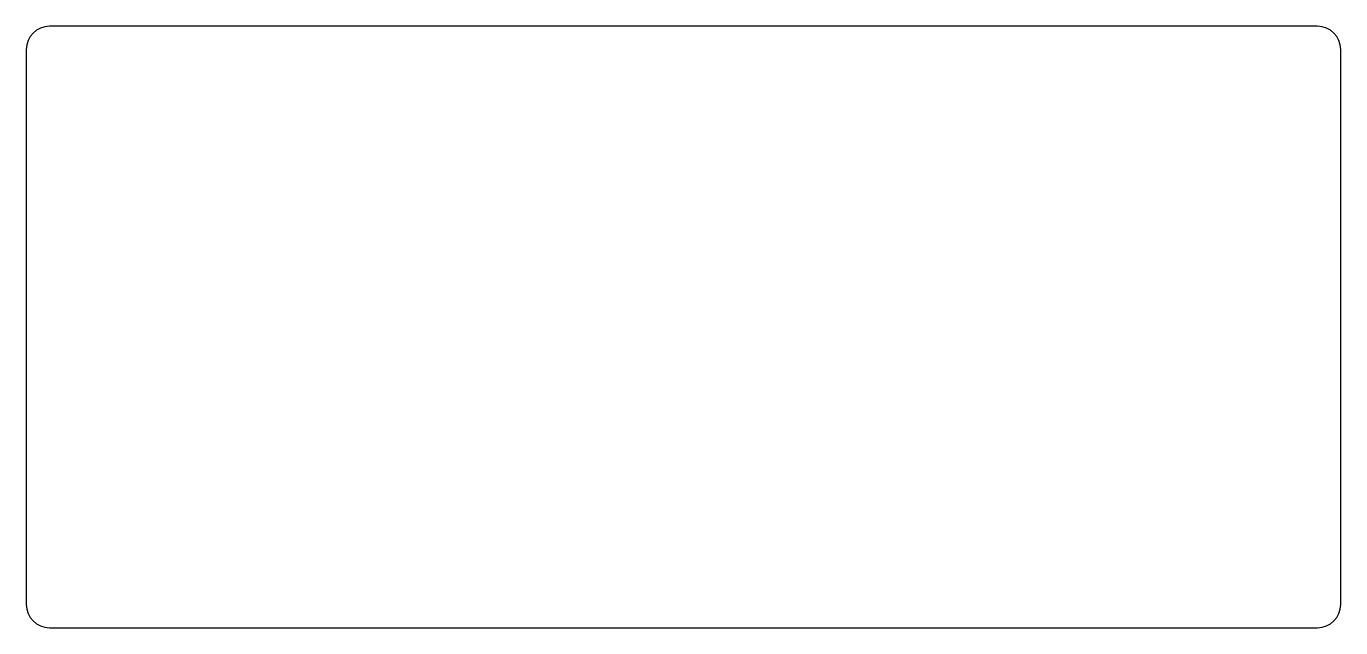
# Model space of a CAD drawing. Header units: millimetres. Extents: x 180.7 to 226.3, y 124.1 to 145.
import ezdxf

# ---------------------------------------------------------------- set-up
doc = ezdxf.new("R2010")
doc.units = ezdxf.units.MM
doc.layers.add('CUT', color=7, linetype='Continuous')

msp = doc.modelspace()

# ---------------------------------------------------------------- linework, layer by layer
at = {"layer": 'CUT'}
for p, q in [((225.5, 144.95, -2), (181.5, 144.95, -2)), ((180.7, 144.15, -2), (180.7, 124.9, -2)), ((226.3, 124.9, -2), (226.3, 144.15, -2)), ((181.5, 124.1, -2), (225.5, 124.1, -2))]:
    msp.add_line(p, q, dxfattribs=at)
for centre, start, end in [((181.5, 144.15, -2), 90, 180), ((225.5, 144.15, -2), 0, 90), ((181.5, 124.9, -2), -180, -90), ((225.5, 124.9, -2), 270, 360)]:
    msp.add_arc(centre, 0.8, start, end, dxfattribs=at)

doc.saveas('drawing.dxf')
